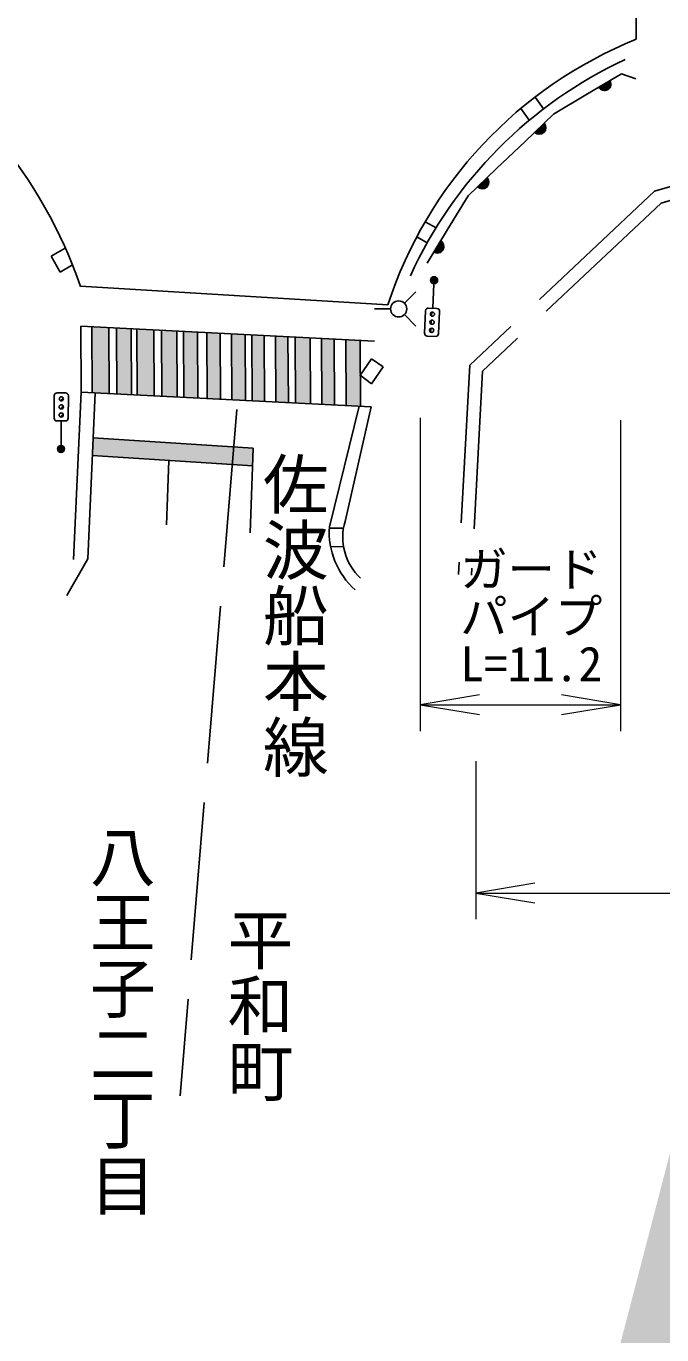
# Model space of a CAD drawing. Units: millimetres, scale not verified. Extents: x -55602354 to 84056675, y -218924267 to 380000.
# Drawn here: x 515950 to 540111, y 218052 to 267833 of the extents above; entities that cross this region are included whole.
import ezdxf
from ezdxf.enums import TextEntityAlignment as Align

# ---------------------------------------------------------------- set-up
doc = ezdxf.new("R2010")
doc.units = ezdxf.units.MM
doc.header["$LTSCALE"] = 1000
doc.linetypes.add('DASHED', pattern=[7.5, 6, -1.5])
for name, color, linetype, lineweight in [('M-BGD', 7, 'Continuous', 25), ('M-BGD-EXST', 7, 'Continuous', 25), ('M-STR-HTXT', 7, 'Continuous', 13), ('M-STR-STRC', 7, 'Continuous', 25)]:
    doc.layers.add(name, color=color, linetype=linetype, lineweight=lineweight)
doc.layers.add('M-BMK-HTXT', color=7, linetype='Continuous')
doc.styles.add('@ＭＳ ゴシック', font='')
doc.styles.add('ＭＳ ゴシック', font='')
doc.styles.get('@ＭＳ ゴシック').set_extended_font_data('@MS Gothic')
doc.styles.get('ＭＳ ゴシック').set_extended_font_data('MS Gothic')

# ---------------------------------------------------------------- blocks, each defined once
blk = doc.blocks.new('open_arrow')
at = {"color": 0, "linetype": 'Continuous', "lineweight": -2}
blk.add_lwpolyline([(7.5, 1.25), (0, 0), (7.5, -1.25)], dxfattribs=at)

msp = doc.modelspace()

# ---------------------------------------------------------------- hatches: boundary and pattern name
at = {"layer": 'M-BGD'}
for points in [[(538145, 265764), (537715, 265509), (537718, 265505), (537720, 265502), (537722, 265498), (537725, 265494), (537727, 265491), (537730, 265487), (537732, 265484), (537735, 265480), (537738, 265477), (537741, 265474), (537744, 265470), (537747, 265467), (537750, 265464), (537753, 265461), (537756, 265458), (537759, 265455), (537762, 265452), (537765, 265449), (537769, 265446), (537772, 265443), (537775, 265440), (537779, 265438), (537782, 265435), (537786, 265433), (537789, 265430), (537793, 265428), (537797, 265425), (537800, 265423), (537804, 265421), (537808, 265419), (537812, 265417), (537816, 265415), (537820, 265413), (537823, 265411), (537827, 265409), (537831, 265407), (537835, 265405), (537840, 265404), (537844, 265402), (537848, 265401), (537852, 265399), (537856, 265398), (537860, 265397), (537864, 265396), (537869, 265394), (537873, 265393), (537877, 265392), (537881, 265392), (537886, 265391), (537890, 265390), (537894, 265389), (537899, 265389), (537903, 265388), (537907, 265388), (537912, 265387), (537916, 265387), (537920, 265387), (537925, 265387), (537929, 265387), (537933, 265387), (537938, 265387), (537942, 265387), (537946, 265387), (537951, 265388), (537955, 265388), (537960, 265388), (537964, 265389), (537968, 265390), (537972, 265390), (537977, 265391), (537981, 265392), (537985, 265393), (537990, 265394), (537994, 265395), (537998, 265396), (538002, 265397), (538006, 265399), (538010, 265400), (538015, 265401), (538019, 265403), (538023, 265404), (538027, 265406), (538031, 265408), (538035, 265410), (538039, 265412), (538043, 265413), (538047, 265415), (538050, 265418), (538054, 265420), (538058, 265422), (538062, 265424), (538065, 265426), (538069, 265429), (538073, 265431), (538076, 265434), (538080, 265436), (538083, 265439), (538087, 265442), (538090, 265444), (538093, 265447), (538097, 265450), (538100, 265453), (538103, 265456), (538106, 265459), (538109, 265462), (538112, 265465), (538115, 265469), (538118, 265472), (538121, 265475), (538124, 265478), (538126, 265482), (538129, 265485), (538132, 265489), (538134, 265492), (538137, 265496), (538139, 265500), (538142, 265503), (538144, 265507), (538146, 265511), (538148, 265514), (538150, 265518), (538152, 265522), (538154, 265526), (538156, 265530), (538158, 265534), (538160, 265538), (538162, 265542), (538163, 265546), (538165, 265550), (538166, 265554), (538168, 265558), (538169, 265562), (538170, 265567), (538171, 265571), (538173, 265575), (538174, 265579), (538175, 265584), (538175, 265588), (538176, 265592), (538177, 265596), (538178, 265601), (538178, 265605), (538179, 265609), (538179, 265614), (538180, 265618), (538180, 265622), (538180, 265627), (538180, 265631), (538180, 265636), (538180, 265640), (538180, 265644), (538180, 265649), (538180, 265653), (538179, 265657), (538179, 265662), (538179, 265666), (538178, 265670), (538177, 265675), (538177, 265679), (538176, 265683), (538175, 265688), (538174, 265692), (538173, 265696), (538172, 265700), (538171, 265704), (538170, 265709), (538168, 265713), (538167, 265717), (538166, 265721), (538164, 265725), (538162, 265729), (538161, 265733), (538159, 265737), (538157, 265741), (538155, 265745), (538154, 265749), (538152, 265753), (538149, 265757), (538147, 265761)], [(535635, 264142), (535274, 263796), (535277, 263793), (535280, 263790), (535283, 263787), (535286, 263784), (535289, 263781), (535293, 263778), (535296, 263775), (535299, 263772), (535303, 263770), (535306, 263767), (535310, 263765), (535314, 263762), (535317, 263760), (535321, 263757), (535325, 263755), (535328, 263753), (535332, 263751), (535336, 263748), (535340, 263746), (535344, 263744), (535348, 263743), (535352, 263741), (535356, 263739), (535360, 263737), (535364, 263736), (535368, 263734), (535372, 263733), (535376, 263731), (535380, 263730), (535384, 263729), (535388, 263727), (535393, 263726), (535397, 263725), (535401, 263724), (535405, 263723), (535410, 263723), (535414, 263722), (535418, 263721), (535423, 263721), (535427, 263720), (535431, 263720), (535436, 263719), (535440, 263719), (535444, 263719), (535449, 263719), (535453, 263719), (535458, 263719), (535462, 263719), (535466, 263719), (535471, 263719), (535475, 263720), (535479, 263720), (535484, 263720), (535488, 263721), (535492, 263722), (535497, 263722), (535501, 263723), (535505, 263724), (535509, 263725), (535514, 263726), (535518, 263727), (535522, 263728), (535526, 263729), (535530, 263731), (535535, 263732), (535539, 263733), (535543, 263735), (535547, 263736), (535551, 263738), (535555, 263740), (535559, 263742), (535563, 263744), (535567, 263745), (535571, 263747), (535574, 263750), (535578, 263752), (535582, 263754), (535586, 263756), (535589, 263758), (535593, 263761), (535597, 263763), (535600, 263766), (535604, 263768), (535607, 263771), (535611, 263774), (535614, 263776), (535617, 263779), (535621, 263782), (535624, 263785), (535627, 263788), (535630, 263791), (535633, 263794), (535636, 263797), (535639, 263801), (535642, 263804), (535645, 263807), (535648, 263811), (535651, 263814), (535653, 263817), (535656, 263821), (535658, 263824), (535661, 263828), (535663, 263832), (535666, 263835), (535668, 263839), (535670, 263843), (535672, 263847), (535674, 263850), (535676, 263854), (535678, 263858), (535680, 263862), (535682, 263866), (535684, 263870), (535686, 263874), (535687, 263878), (535689, 263882), (535690, 263886), (535692, 263890), (535693, 263895), (535694, 263899), (535695, 263903), (535697, 263907), (535698, 263911), (535699, 263916), (535699, 263920), (535700, 263924), (535701, 263929), (535702, 263933), (535702, 263937), (535703, 263941), (535703, 263946), (535704, 263950), (535704, 263955), (535704, 263959), (535704, 263963), (535704, 263968), (535704, 263972), (535704, 263976), (535704, 263981), (535704, 263985), (535703, 263989), (535703, 263994), (535703, 263998), (535702, 264002), (535701, 264007), (535701, 264011), (535700, 264015), (535699, 264020), (535698, 264024), (535697, 264028), (535696, 264032), (535695, 264037), (535694, 264041), (535692, 264045), (535691, 264049), (535690, 264053), (535688, 264057), (535686, 264061), (535685, 264065), (535683, 264069), (535681, 264073), (535679, 264077), (535677, 264081), (535675, 264085), (535673, 264089), (535671, 264093), (535669, 264097), (535667, 264100), (535664, 264104), (535662, 264108), (535660, 264111), (535657, 264115), (535655, 264118), (535652, 264122), (535649, 264125), (535646, 264129), (535644, 264132), (535641, 264135), (535638, 264138)], [(533468, 262067), (533107, 261721), (533110, 261718), (533113, 261715), (533116, 261712), (533119, 261709), (533122, 261706), (533126, 261703), (533129, 261700), (533132, 261698), (533136, 261695), (533139, 261692), (533143, 261690), (533147, 261687), (533150, 261685), (533154, 261683), (533158, 261680), (533161, 261678), (533165, 261676), (533169, 261674), (533173, 261672), (533177, 261670), (533181, 261668), (533185, 261666), (533189, 261664), (533193, 261663), (533197, 261661), (533201, 261660), (533205, 261658), (533209, 261657), (533213, 261655), (533217, 261654), (533221, 261653), (533226, 261652), (533230, 261651), (533234, 261650), (533238, 261649), (533243, 261648), (533247, 261647), (533251, 261647), (533256, 261646), (533260, 261646), (533264, 261645), (533269, 261645), (533273, 261644), (533277, 261644), (533282, 261644), (533286, 261644), (533290, 261644), (533295, 261644), (533299, 261644), (533304, 261645), (533308, 261645), (533312, 261645), (533317, 261646), (533321, 261646), (533325, 261647), (533330, 261648), (533334, 261648), (533338, 261649), (533342, 261650), (533347, 261651), (533351, 261652), (533355, 261653), (533359, 261655), (533363, 261656), (533368, 261657), (533372, 261659), (533376, 261660), (533380, 261662), (533384, 261664), (533388, 261665), (533392, 261667), (533396, 261669), (533400, 261671), (533404, 261673), (533407, 261675), (533411, 261677), (533415, 261679), (533419, 261681), (533422, 261684), (533426, 261686), (533430, 261689), (533433, 261691), (533437, 261694), (533440, 261696), (533444, 261699), (533447, 261702), (533450, 261705), (533454, 261708), (533457, 261711), (533460, 261713), (533463, 261717), (533466, 261720), (533469, 261723), (533472, 261726), (533475, 261729), (533478, 261733), (533481, 261736), (533484, 261739), (533486, 261743), (533489, 261746), (533491, 261750), (533494, 261753), (533496, 261757), (533499, 261761), (533501, 261764), (533503, 261768), (533505, 261772), (533507, 261776), (533509, 261780), (533511, 261784), (533513, 261787), (533515, 261791), (533517, 261795), (533519, 261799), (533520, 261803), (533522, 261808), (533523, 261812), (533525, 261816), (533526, 261820), (533527, 261824), (533528, 261828), (533530, 261833), (533531, 261837), (533532, 261841), (533532, 261845), (533533, 261850), (533534, 261854), (533535, 261858), (533535, 261863), (533536, 261867), (533536, 261871), (533537, 261876), (533537, 261880), (533537, 261884), (533537, 261889), (533537, 261893), (533537, 261897), (533537, 261902), (533537, 261906), (533537, 261910), (533536, 261915), (533536, 261919), (533535, 261923), (533535, 261928), (533534, 261932), (533534, 261936), (533533, 261941), (533532, 261945), (533531, 261949), (533530, 261954), (533529, 261958), (533528, 261962), (533527, 261966), (533525, 261970), (533524, 261974), (533522, 261979), (533521, 261983), (533519, 261987), (533518, 261991), (533516, 261995), (533514, 261999), (533512, 262003), (533510, 262007), (533508, 262010), (533506, 262014), (533504, 262018), (533502, 262022), (533500, 262026), (533497, 262029), (533495, 262033), (533493, 262037), (533490, 262040), (533488, 262044), (533485, 262047), (533482, 262051), (533479, 262054), (533477, 262057), (533474, 262061), (533471, 262064)], [(531706, 259667), (531446, 259240), (531449, 259238), (531453, 259235), (531457, 259233), (531461, 259231), (531465, 259229), (531469, 259227), (531473, 259226), (531477, 259224), (531481, 259222), (531485, 259221), (531489, 259219), (531493, 259218), (531497, 259216), (531501, 259215), (531505, 259214), (531510, 259212), (531514, 259211), (531518, 259210), (531522, 259209), (531527, 259208), (531531, 259207), (531535, 259207), (531539, 259206), (531544, 259205), (531548, 259205), (531552, 259205), (531557, 259204), (531561, 259204), (531565, 259204), (531570, 259204), (531574, 259203), (531579, 259203), (531583, 259204), (531587, 259204), (531592, 259204), (531596, 259204), (531600, 259205), (531605, 259205), (531609, 259206), (531613, 259206), (531618, 259207), (531622, 259208), (531626, 259209), (531630, 259210), (531635, 259211), (531639, 259212), (531643, 259213), (531647, 259214), (531652, 259215), (531656, 259217), (531660, 259218), (531664, 259220), (531668, 259221), (531672, 259223), (531676, 259224), (531680, 259226), (531684, 259228), (531688, 259230), (531692, 259232), (531696, 259234), (531699, 259236), (531703, 259238), (531707, 259241), (531711, 259243), (531714, 259245), (531718, 259248), (531721, 259250), (531725, 259253), (531728, 259256), (531732, 259258), (531735, 259261), (531739, 259264), (531742, 259267), (531745, 259270), (531748, 259273), (531751, 259276), (531754, 259279), (531757, 259282), (531760, 259285), (531763, 259288), (531766, 259292), (531769, 259295), (531772, 259298), (531774, 259302), (531777, 259305), (531780, 259309), (531782, 259312), (531785, 259316), (531787, 259320), (531789, 259323), (531791, 259327), (531794, 259331), (531796, 259335), (531798, 259339), (531800, 259343), (531802, 259346), (531803, 259350), (531805, 259354), (531807, 259358), (531809, 259363), (531810, 259367), (531812, 259371), (531813, 259375), (531814, 259379), (531816, 259383), (531817, 259387), (531818, 259392), (531819, 259396), (531820, 259400), (531821, 259404), (531822, 259409), (531822, 259413), (531823, 259417), (531824, 259422), (531824, 259426), (531825, 259430), (531825, 259435), (531825, 259439), (531825, 259443), (531826, 259448), (531826, 259452), (531826, 259456), (531826, 259461), (531825, 259465), (531825, 259469), (531825, 259474), (531824, 259478), (531824, 259482), (531823, 259487), (531823, 259491), (531822, 259495), (531821, 259500), (531820, 259504), (531820, 259508), (531819, 259513), (531817, 259517), (531816, 259521), (531815, 259525), (531814, 259529), (531812, 259533), (531811, 259538), (531810, 259542), (531808, 259546), (531806, 259550), (531805, 259554), (531803, 259558), (531801, 259562), (531799, 259566), (531797, 259570), (531795, 259573), (531793, 259577), (531791, 259581), (531788, 259585), (531786, 259588), (531784, 259592), (531781, 259596), (531779, 259599), (531776, 259603), (531774, 259606), (531771, 259610), (531768, 259613), (531765, 259616), (531762, 259620), (531759, 259623), (531756, 259626), (531753, 259629), (531750, 259632), (531747, 259635), (531744, 259638), (531741, 259641), (531737, 259644), (531734, 259647), (531731, 259650), (531727, 259652), (531724, 259655), (531720, 259657), (531717, 259660), (531713, 259662), (531709, 259665)]]:
    msp.add_hatch(color=256, dxfattribs=at).paths.add_polyline_path(points)
at = {"layer": 'M-BGD-EXST'}
for points in [[(531450, 258036, 0.41421), (531590, 258163, 0.41421), (531463, 258302, 1)], [(517284, 253577, 0.41421), (517364, 253657, 0.41421)], [(517281, 252964, 0.41421), (517361, 253044, 0.41421)], [(517282, 253271, 0.41421), (517363, 253350, 0.41421)], [(517275, 251884, 1), (517273, 251618, 0.41421), (517407, 251750, 0.41421)]]:
    msp.add_hatch(color=256, dxfattribs=at).paths.add_polyline_path(points)
h = msp.add_hatch(color=256, dxfattribs=at)
edge = h.paths.add_edge_path()
edge.add_ellipse((531394, 256878), major_axis=(-79.4, -9.8), ratio=1, start_angle=-99.8244, end_angle=80.1756)
h = msp.add_hatch(color=256, dxfattribs=at)
edge = h.paths.add_edge_path()
edge.add_ellipse((531379, 256571), major_axis=(-79.4, -9.8), ratio=1, start_angle=-99.8244, end_angle=80.1756)
h = msp.add_hatch(color=256, dxfattribs=at)
edge = h.paths.add_edge_path()
edge.add_ellipse((531364, 256265), major_axis=(-79.4, -9.8), ratio=1, start_angle=-99.8244, end_angle=80.1756)
at = {"layer": 'M-STR-STRC'}
for points in [[(-55594916, -215317041, 1), (-55594610, -215317070, 1), (-55594305, -215317098, 1), (-55580797, -215307366, 0.41421), (-55580889, -215307431, 0.41421), (-55580745, -215307064, 0.41421), (-55580837, -215307129, 0.41421), (-55580692, -215306761, 0.41421), (-55580785, -215306827, 0.41421), (-55566345, -215305448, 1), (-55566384, -215305752, 1), (-55566423, -215306056, 1), (-55597548, -215332337, 0.41421), (-55597635, -215332409, 0.41421), (-55597517, -215332032, 0.41421), (-55597604, -215332103, 0.41421), (-55597486, -215331727, 0.41421), (-55597573, -215331798, 0.41421), (-55585677, -215342470, 0.41421), (-55585743, -215342562, 0.41421), (-55585726, -215342167, 0.41421), (-55585792, -215342259, 0.41421), (-55585774, -215341865, 0.41421), (-55585841, -215341956, 0.41421), (-55571762, -215344566, 1), (-55571732, -215344261, 1), (-55571703, -215343956, 1), (-55559075, -215335789, 1), (-55559380, -215335758, 1), (-55559685, -215335727, 1), (-55555688, -215322973, 1), (-55555727, -215323277, 1), (-55555767, -215323581, 1), (-55393271, -215354691, 1), (-55393233, -215354387, 1), (-55393196, -215354083, 1), (-55410449, -215351682, 1), (-55410411, -215351378, 1), (-55410374, -215351073, 1), (-55407336, -215338454, 1), (-55407557, -215338427, 1), (-55407777, -215338399, 1), (-55271677, -215370690, 1), (-55271982, -215370659, 1), (-55272287, -215370628, 1), (-55266346, -215358322, 1), (-55266377, -215358627, 1), (-55266407, -215358932, 1), (-55289179, -215367259, 1), (-55289140, -215366955, 1), (-55289100, -215366651, 1), (571140, 349427, -0.39598), (571140, 349427), (571140, 348155), (571851, 348154), (573112, 350484, 0.38568), (573112, 350484)], [(519107, 253858), (519094, 256361), (518446, 256394), (518460, 253890)], [(519954, 253815), (519940, 256318), (519386, 256346), (519399, 253843)], [(520816, 253772), (520803, 256275), (520156, 256308), (520169, 253804)], [(521693, 253727), (521679, 256231), (521095, 256260), (521108, 253757)], [(522478, 253688), (522465, 256191), (521926, 256218), (521939, 253715)], [(523341, 253644), (523328, 256148), (522819, 256173), (522833, 253670)], [(524281, 253597), (524268, 256100), (523759, 256126), (523773, 253623)], [(525006, 253560), (524992, 256064), (524530, 256087), (524543, 253584)], [(525915, 253515), (525901, 256018), (525423, 256042), (525437, 253539)], [(526763, 253472), (526750, 255975), (526177, 256004), (526190, 253501)], [(527671, 253426), (527658, 255929), (527181, 255954), (527194, 253450)], [(528657, 253376), (528644, 255880), (528105, 255907), (528118, 253404)], [(524559, 251113), (524584, 251786), (518493, 252174), (518464, 251502), (521371, 251316)]]:
    msp.add_hatch(color=256, dxfattribs=at).paths.add_polyline_path(points)

# ---------------------------------------------------------------- linework, layer by layer
at = {"layer": 'M-BGD'}
for p, q in [((537285, 265254), (538575, 266020)), ((538575, 266020), (539119, 265824)), ((535294, 265136), (535620, 264691)), ((535996, 264487), (537285, 265254)), ((534747, 264697), (535072, 264254)), ((534912, 263450), (535996, 264487)), ((533829, 262413), (534912, 263450)), ((532745, 261375), (533829, 262413)), ((531966, 260094), (532745, 261375)), ((531118, 260396), (531531, 260163)), ((531186, 258813), (531966, 260094)), ((516893, 259081), (517437, 259391)), ((530796, 259819), (531197, 259595)), ((516893, 259081), (517237, 258479)), ((517237, 258479), (517708, 258748)), ((528634, 254532), (529077, 255180)), ((529077, 255180), (529520, 254877)), ((529077, 254229), (529520, 254877)), ((528651, 254557), (529077, 254229)), ((518044, 253911), (517750, 247542)), ((528069, 248996), (529064, 253356)), ((527471, 248731), (528009, 248737)), ((527523, 248030), (528011, 248035))]:
    msp.add_line(p, q, dxfattribs=at)
at = {"layer": 'M-BGD', "linetype": 'DASHED'}
for p, q in [((551018, 264797), (539829, 261553)), ((551092, 264298), (540084, 261106)), ((539829, 261553), (532811, 254932)), ((540084, 261106), (533299, 254705)), ((532811, 254932), (532377, 246973)), ((533299, 254705), (532877, 246946)), ((523954, 253248), (521798, 227145))]:
    msp.add_line(p, q, dxfattribs=at)
at = {"layer": 'M-BGD'}
for centre, radius, start, end in [((545758, 251423), 16698, 114.9341, 155.5508), ((537930, 265637), 250, 210.7206, 30.7206), ((535454, 263969), 250, 223.7517, 43.7517), ((533287, 261894), 250, 223.7517, 43.7517), ((531576, 259453), 250, 238.6733, 58.6733), ((530096, 248391), 2115, 163.3804, 227.3308)]:
    msp.add_arc(centre, radius, start, end, dxfattribs=at)
at = {"layer": 'M-BGD-EXST'}
for p, q in [((531405, 257104), (531450, 258036)), ((530326, 257294), (530760, 257729)), ((529801, 257077), (529187, 257077)), ((531133, 257010), (531092, 256158)), ((531564, 257096), (531245, 257112)), ((531624, 256132), (531666, 256984)), ((530326, 256860), (530760, 256425)), ((531193, 256047), (531513, 256031)), ((517446, 253883), (517126, 253885)), ((517018, 253779), (517014, 252926)), ((517547, 252923), (517552, 253776)), ((517120, 252818), (517440, 252817)), ((517280, 252818), (517275, 251884))]:
    msp.add_line(p, q, dxfattribs=at)
for points in [[(531450, 258036, 0.41421), (531590, 258163, 0.41421), (531463, 258302, 1)], [(517284, 253577, 0.41421), (517364, 253657, 0.41421)], [(517281, 252964, 0.41421), (517361, 253044, 0.41421)], [(517282, 253271, 0.41421), (517363, 253350, 0.41421)], [(517275, 251884, 1), (517273, 251618, 0.41421), (517407, 251750, 0.41421)]]:
    msp.add_lwpolyline(points, format="xyb", close=True, dxfattribs=at)
for centre, radius in [((531456, 258169), 133), ((530109, 257077), 307), ((531394, 256878), 80), ((531379, 256571), 80), ((531364, 256265), 80), ((517283, 253351), 80), ((517284, 253657), 80), ((517281, 253044), 80), ((517274, 251751), 133)]:
    msp.add_circle(centre, radius, dxfattribs=at)
for centre, radius, start, end in [((531240, 257005), 107, 87.2117, 177.2117), ((531394, 256878), 80, 87.2117, 267.2117), ((531559, 256990), 107, 357.2117, 87.2117), ((531379, 256571), 80, 87.2117, 267.2117), ((531198, 256153), 107, 177.2117, 267.2117), ((531364, 256265), 80, 87.2117, 267.2117), ((531518, 256137), 107, 267.2117, 357.2117), ((517125, 253778), 107, 89.6856, 179.6857), ((517445, 253777), 107, 359.6857, 89.6856), ((517120, 252925), 107, 179.6857, 269.6857), ((517440, 252923), 107, 269.6857, 359.6857)]:
    msp.add_arc(centre, radius, start, end, dxfattribs=at)
at = {"layer": 'M-STR-HTXT'}
for p, q in [((530927, 252932), (530927, 241020)), ((538543, 252841), (538543, 241020)), ((530927, 242020), (538543, 242020)), ((533037, 239876), (533037, 233859)), ((533037, 234859), (575289, 234859))]:
    msp.add_line(p, q, dxfattribs=at)
at = {"layer": 'M-STR-STRC'}
for p, q in [((539012, 283933), (539141, 267335)), ((518010, 257937), (529697, 257236)), ((518030, 256415), (529190, 255852)), ((518030, 256415), (518044, 253911)), ((518446, 256394), (518460, 253890)), ((519094, 256361), (519107, 253858)), ((519386, 256346), (519399, 253843)), ((519940, 256318), (519954, 253815)), ((520156, 256308), (520169, 253804)), ((520803, 256275), (520816, 253772)), ((521095, 256260), (521108, 253757)), ((521679, 256231), (521693, 253727)), ((521926, 256218), (521939, 253715)), ((522465, 256191), (522478, 253688)), ((522819, 256173), (522833, 253670)), ((523328, 256148), (523341, 253644)), ((523759, 256126), (523773, 253623)), ((524268, 256100), (524281, 253597)), ((524530, 256087), (524543, 253584)), ((524992, 256064), (525006, 253560)), ((525423, 256042), (525437, 253539)), ((525901, 256018), (525915, 253515)), ((526177, 256004), (526190, 253501)), ((526750, 255975), (526763, 253472)), ((527181, 255954), (527194, 253450)), ((527658, 255929), (527671, 253426)), ((528105, 255907), (528118, 253404)), ((528644, 255880), (528657, 253376)), ((518044, 253911), (529064, 253356)), ((518292, 247572), (518567, 253885)), ((528608, 253379), (527475, 248791)), ((518493, 252174), (524584, 251786)), ((518464, 251502), (524559, 251113)), ((524584, 251786), (524463, 248565)), ((521282, 248869), (521371, 251316)), ((517495, 246176), (518292, 247572))]:
    msp.add_line(p, q, dxfattribs=at)
for centre, radius, start, end in [((500756, 251971), 18256, 19.0716, 60.2593), ((545284, 252124), 16405, 111.9928, 161.8441), ((530445, 248599), 2976, 176.2999, 227.9354)]:
    msp.add_arc(centre, radius, start, end, dxfattribs=at)

# ---------------------------------------------------------------- block references
at = {"layer": 'M-STR-HTXT', "xscale": 300, "yscale": 300}
for p in [(530927, 242020), (533037, 234859)]:
    msp.add_blockref('open_arrow', p, dxfattribs=at)
at = {"layer": 'M-STR-HTXT', "xscale": 300, "yscale": 300, "rotation": 180}
msp.add_blockref('open_arrow', (538543, 242020), dxfattribs=at)

# ---------------------------------------------------------------- texts
at = {"layer": 'M-BMK-HTXT', "style": '@ＭＳ ゴシック'}
for s, p in [('佐波船本線', (524700, 251677)), ('八王子二丁目', (518128, 237513)), ('平和町', (523358, 234347))]:
    msp.add_text(s, height=1833, rotation=270, dxfattribs=at).set_placement(p, align=Align.BOTTOM_LEFT)
at = {"layer": 'M-STR-HTXT', "style": 'ＭＳ ゴシック'}
for s, p in [('ガード', (535149, 246120)), ('パイプ', (535149, 244320)), ('L=11.2', (535149, 242520))]:
    msp.add_text(s, height=1320, dxfattribs=at).set_placement(p, align=Align.BOTTOM_CENTER)

doc.saveas('drawing.dxf')
